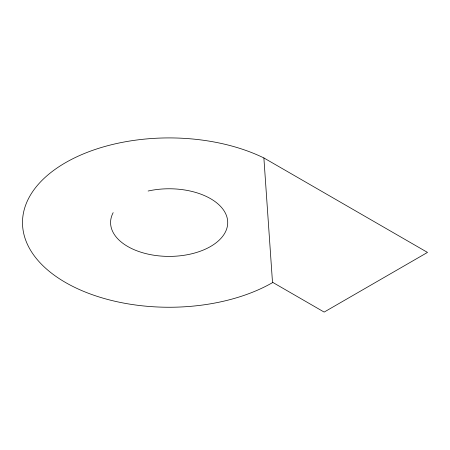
<?xml version="1.0" encoding="UTF-8"?>
<svg xmlns="http://www.w3.org/2000/svg" width="450" height="450" viewBox="0 0 450 450"><rect width="100%" height="100%" fill="white"/><g stroke="black" fill="none" stroke-linecap="round" stroke-linejoin="round"><path stroke-width="0.67" d="M263.88 157.95L427.5 252.416L324.157 312.081L272.492 282.246L263.88 157.95A146.649 84.668 0 0 0 59.867 166.123A146.649 84.668 0 0 0 68.366 284.091A146.649 84.668 0 0 0 272.846 282.454M148.123 191.025A58.568 33.812 0 0 1 227.098 217.688A58.568 33.812 0 0 1 164.666 256.298A58.568 33.812 0 0 1 113.175 212.642"/></g></svg>
